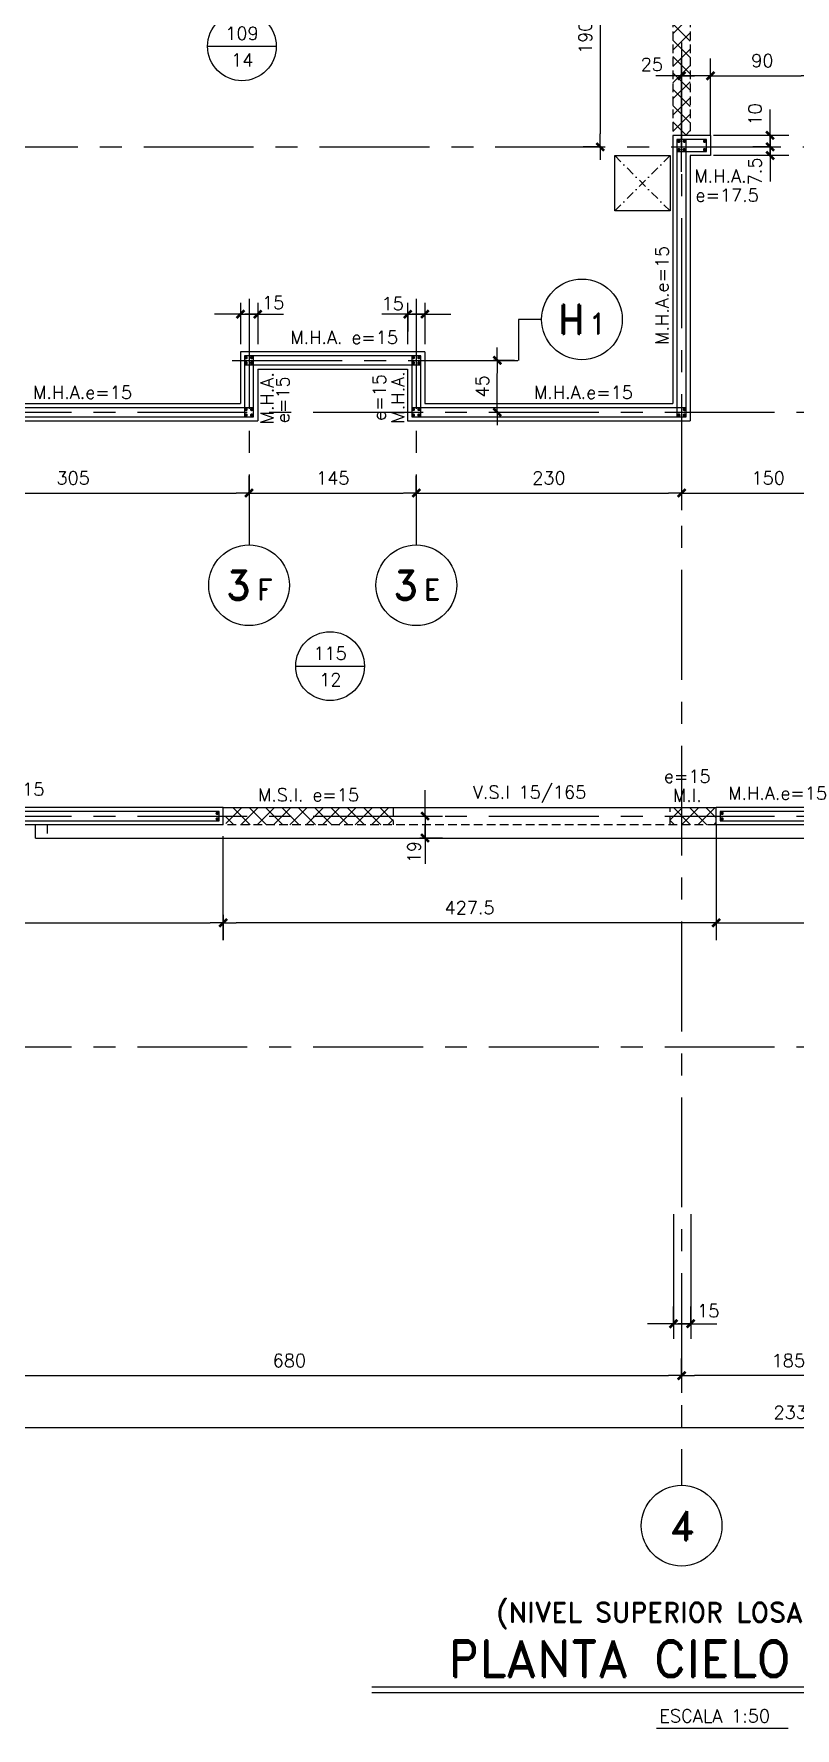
# Model space of a CAD drawing. Header units: millimetres. Extents: x -656851 to -651781, y 88238 to 91301.
# Drawn here: x -655346 to -654686, y 88238 to 89706 of the extents above; entities that cross this region are included whole.
import ezdxf
from ezdxf.enums import TextEntityAlignment as Align

# ---------------------------------------------------------------- set-up
doc = ezdxf.new("R2010")
doc.units = ezdxf.units.MM
doc.header["$LTSCALE"] = 30
for name, pattern in [('CENTER', [50.8, 31.75, -6.35, 6.35, -6.35]), ('DASHDOT', [1, 0.5, -0.25, 0, -0.25]), ('DASHED', [0.75, 0.5, -0.25]), ('HIDDEN', [0.375, 0.25, -0.125])]:
    doc.linetypes.add(name, pattern=pattern)
for name, color, linetype in [('A-LINEA 015', 6, 'Continuous'), ('BORDE DE LOSAS', 3, 'Continuous'), ('COTAS', 5, 'Continuous'), ('COTAS1', 2, 'Continuous'), ('Cotas2', 1, 'Continuous'), ('EJES', 1, 'CENTER'), ('HATCH2', 1, 'HIDDEN'), ('MALLA', 1, 'Continuous'), ('MUROS', 5, 'Continuous'), ('SEGMENTOS1', 2, 'DASHED'), ('TEXTOS1', 9, 'Continuous'), ('textos2', 2, 'Continuous'), ('VANOS', 8, 'DASHDOT'), ('VIGAS', 3, 'Continuous')]:
    doc.layers.add(name, color=color, linetype=linetype)
doc.styles.add('ROMAND', font='romand')
doc.styles.add('ROMANS', font='romans')
doc.styles.add('SIETE50', font='ROMAND.SHX', dxfattribs={"height": 31.5})
doc.dimstyles.new('ING-50', dxfattribs={"dimscale": 5, "dimtxt": 2.25, "dimasz": 2.25, "dimexe": 3, "dimexo": 0, "dimgap": 1.5, "dimtad": 1, "dimdec": 1, "dimzin": 12, "dimdsep": 46, "dimtxsty": 'ROMANS', "dimblk1": 'TICK1', "dimblk2": 'TICK1', "dimsah": 1, "dimcen": 0.09, "dimclrd": 2, "dimclre": 1, "dimclrt": 3, "dimadec": 1, "dimazin": 3, "dimtfac": 1, "dimtdec": 1, "dimtix": 1, "dimtmove": 2, "dimatfit": 3, "dimfxl": 3, "dimtolj": 1, "dimtzin": 12, "dimarcsym": 0})
pattern_1 = [(45, (0, 0), (-7.07106781, 7.07106781), []), (135, (0, 0), (-7.07106781, -7.07106781), [])]

# ---------------------------------------------------------------- blocks, each defined once
blk = doc.blocks.new('EJE-1')
at = {"color": 3, "linetype": 'Continuous'}
blk.add_circle((0, 0), 35, dxfattribs=at)
at = {"color": 5, "linetype": 'Continuous', "style": 'ROMAND'}
blk.add_attdef('0', text='', height=25, dxfattribs=at).set_placement((0.2, 0), align=Align.MIDDLE)
blk = doc.blocks.new('TICK1')
at = {"color": 2}
for points in [[(0, 0), (-1, 0)], [(0, 0), (1, 0)]]:
    blk.add_lwpolyline(points, dxfattribs=at)
at = {"color": 2, "const_width": 0.2}
blk.add_lwpolyline([(-0.3, -0.3), (0.3, 0.3)], dxfattribs=at)
blk = doc.blocks.new('*D30')
at = {"layer": 'COTAS', "color": 1, "lineweight": -2}
for p, q in [((-654791.8, 88588.3), (-654791.8, 88603.3)), ((-654776.8, 88588.3), (-654776.8, 88603.3))]:
    blk.add_line(p, q, dxfattribs=at)
at = {"layer": 'COTAS', "color": 2, "lineweight": -2}
for p, q in [((-654803.1, 88588.3), (-654814.3, 88588.3)), ((-654791.8, 88588.3), (-654776.8, 88588.3)), ((-654765.6, 88588.3), (-654754.3, 88588.3))]:
    blk.add_line(p, q, dxfattribs=at)
at = {"layer": 'Defpoints', "color": 0}
for p in [(-654791.8, 88588.3), (-654776.8, 88588.3), (-654776.8, 88588.3)]:
    blk.add_point(p, dxfattribs=at)
at = {"layer": 'COTAS', "color": 2, "lineweight": -2, "xscale": 11.25, "yscale": 11.25, "zscale": 11.25}
blk.add_blockref('TICK1', (-654791.8, 88588.3), dxfattribs=at)
at = {"layer": 'COTAS', "color": 2, "lineweight": -2, "xscale": 11.25, "yscale": 11.25, "zscale": 11.25, "rotation": 180}
blk.add_blockref('TICK1', (-654776.8, 88588.3), dxfattribs=at)
at = {"layer": 'COTAS', "color": 3, "insert": (-654761.6, 88599.5), "char_height": 11.25, "attachment_point": 5, "style": 'ROMANS'}
blk.add_mtext('\\A1;15', dxfattribs=at)
blk = doc.blocks.new('*D27')
at = {"layer": 'COTAS', "color": 1, "lineweight": -2}
for p, q in [((-655844.7, 88498.3), (-655844.7, 88513.3)), ((-653512.2, 88498.3), (-653512.2, 88513.3))]:
    blk.add_line(p, q, dxfattribs=at)
at = {"layer": 'COTAS', "color": 2, "lineweight": -2}
blk.add_line((-655833.5, 88498.3), (-653523.5, 88498.3), dxfattribs=at)
at = {"layer": 'Defpoints', "color": 0}
for p in [(-655844.7, 88498.3), (-653512.2, 88498.3), (-653512.2, 88498.3)]:
    blk.add_point(p, dxfattribs=at)
at = {"layer": 'COTAS', "color": 2, "lineweight": -2, "xscale": 11.25, "yscale": 11.25, "zscale": 11.25, "rotation": 180}
blk.add_blockref('TICK1', (-655844.7, 88498.3), dxfattribs=at)
at = {"layer": 'COTAS', "color": 2, "lineweight": -2, "xscale": 11.25, "yscale": 11.25, "zscale": 11.25}
blk.add_blockref('TICK1', (-653512.2, 88498.3), dxfattribs=at)
at = {"layer": 'COTAS', "color": 3, "insert": (-654678.5, 88511.4), "char_height": 11.25, "attachment_point": 5, "style": 'ROMANS'}
blk.add_mtext('\\A1;2332.5', dxfattribs=at)
blk = doc.blocks.new('*D8')
at = {"layer": 'COTAS', "color": 1, "lineweight": -2}
for p, q in [((-654855.2, 89798.3), (-654870.2, 89798.3)), ((-654855.2, 89608.3), (-654870.2, 89608.3))]:
    blk.add_line(p, q, dxfattribs=at)
at = {"layer": 'COTAS', "color": 2, "lineweight": -2}
blk.add_line((-654855.2, 89787), (-654855.2, 89619.5), dxfattribs=at)
at = {"layer": 'Defpoints', "color": 0}
for p in [(-654855.2, 89798.3), (-654855.2, 89608.3), (-654855.2, 89608.3)]:
    blk.add_point(p, dxfattribs=at)
at = {"layer": 'COTAS', "color": 2, "lineweight": -2, "xscale": 11.25, "yscale": 11.25, "zscale": 11.25}
for p, rotation in [((-654855.2, 89798.3), 90), ((-654855.2, 89608.3), 270)]:
    blk.add_blockref('TICK1', p, dxfattribs=dict(at, rotation=rotation))
at = {"layer": 'COTAS', "color": 3, "insert": (-654868.3, 89703.3), "char_height": 11.25, "attachment_point": 5, "rotation": 90, "style": 'ROMANS'}
blk.add_mtext('\\A1;190', dxfattribs=at)
blk = doc.blocks.new('*D73')
at = {"layer": 'COTAS', "color": 1, "lineweight": -2}
for p, q in [((-654599.7, 88543.3), (-654599.7, 88558.3)), ((-654784.7, 88543.3), (-654784.7, 88528.3))]:
    blk.add_line(p, q, dxfattribs=at)
at = {"layer": 'COTAS', "color": 2, "lineweight": -2}
blk.add_line((-654611, 88543.3), (-654773.5, 88543.3), dxfattribs=at)
at = {"layer": 'Defpoints', "color": 0}
for p in [(-654784.7, 88543.3), (-654784.7, 88543.3), (-654599.7, 88543.3)]:
    blk.add_point(p, dxfattribs=at)
at = {"layer": 'COTAS', "color": 2, "lineweight": -2, "xscale": 11.25, "yscale": 11.25, "zscale": 11.25, "rotation": 180}
blk.add_blockref('TICK1', (-654784.7, 88543.3), dxfattribs=at)
at = {"layer": 'COTAS', "color": 2, "lineweight": -2, "xscale": 11.25, "yscale": 11.25, "zscale": 11.25}
blk.add_blockref('TICK1', (-654599.7, 88543.3), dxfattribs=at)
at = {"layer": 'COTAS', "color": 3, "insert": (-654692.2, 88556.4), "char_height": 11.25, "attachment_point": 5, "style": 'ROMANS'}
blk.add_mtext('\\A1;185', dxfattribs=at)
blk = doc.blocks.new('*D74')
at = {"layer": 'COTAS', "color": 1, "lineweight": -2}
for p, q in [((-654784.7, 89586.8), (-654784.7, 89684.9)), ((-654759.7, 89618.3), (-654759.7, 89684.9))]:
    blk.add_line(p, q, dxfattribs=at)
at = {"layer": 'COTAS', "color": 2, "lineweight": -2}
for p, q in [((-654796, 89669.9), (-654807.2, 89669.9)), ((-654759.7, 89669.9), (-654784.7, 89669.9)), ((-654748.5, 89669.9), (-654737.2, 89669.9))]:
    blk.add_line(p, q, dxfattribs=at)
at = {"layer": 'Defpoints', "color": 0}
for p in [(-654784.7, 89669.9), (-654759.7, 89618.3), (-654784.7, 89586.8)]:
    blk.add_point(p, dxfattribs=at)
at = {"layer": 'COTAS', "color": 2, "lineweight": -2, "xscale": 11.25, "yscale": 11.25, "zscale": 11.25}
blk.add_blockref('TICK1', (-654784.7, 89669.9), dxfattribs=at)
at = {"layer": 'COTAS', "color": 2, "lineweight": -2, "xscale": 11.25, "yscale": 11.25, "zscale": 11.25, "rotation": 180}
blk.add_blockref('TICK1', (-654759.7, 89669.9), dxfattribs=at)
at = {"layer": 'COTAS', "color": 3, "insert": (-654810.5, 89679.7), "char_height": 11.25, "attachment_point": 5, "style": 'ROMANS'}
blk.add_mtext('\\A1;25', dxfattribs=at)
blk = doc.blocks.new('*D75')
at = {"layer": 'COTAS', "color": 1, "lineweight": -2}
for p, q in [((-654759.7, 89618.3), (-654759.7, 89684.9)), ((-654669.7, 89618.3), (-654669.7, 89684.9))]:
    blk.add_line(p, q, dxfattribs=at)
at = {"layer": 'COTAS', "color": 2, "lineweight": -2}
blk.add_line((-654748.5, 89669.9), (-654681, 89669.9), dxfattribs=at)
at = {"layer": 'Defpoints', "color": 0}
for p in [(-654669.7, 89669.9), (-654759.7, 89618.3), (-654669.7, 89618.3)]:
    blk.add_point(p, dxfattribs=at)
at = {"layer": 'COTAS', "color": 2, "lineweight": -2, "xscale": 11.25, "yscale": 11.25, "zscale": 11.25, "rotation": 180}
blk.add_blockref('TICK1', (-654759.7, 89669.9), dxfattribs=at)
at = {"layer": 'COTAS', "color": 2, "lineweight": -2, "xscale": 11.25, "yscale": 11.25, "zscale": 11.25}
blk.add_blockref('TICK1', (-654669.7, 89669.9), dxfattribs=at)
at = {"layer": 'COTAS', "color": 3, "insert": (-654714.7, 89683), "char_height": 11.25, "attachment_point": 5, "style": 'ROMANS'}
blk.add_mtext('\\A1;90', dxfattribs=at)
blk = doc.blocks.new('*D78')
at = {"layer": 'COTAS', "color": 1, "lineweight": -2}
for p, q in [((-654634.7, 89368.3), (-654634.7, 89293.3)), ((-654784.7, 89330.8), (-654784.7, 89293.3))]:
    blk.add_line(p, q, dxfattribs=at)
at = {"layer": 'COTAS', "color": 2, "lineweight": -2}
blk.add_line((-654773.5, 89308.3), (-654646, 89308.3), dxfattribs=at)
at = {"layer": 'Defpoints', "color": 0}
for p in [(-654634.7, 89368.3), (-654784.7, 89330.8), (-654634.7, 89308.3)]:
    blk.add_point(p, dxfattribs=at)
at = {"layer": 'COTAS', "color": 2, "lineweight": -2, "xscale": 11.25, "yscale": 11.25, "zscale": 11.25, "rotation": 180}
blk.add_blockref('TICK1', (-654784.7, 89308.3), dxfattribs=at)
at = {"layer": 'COTAS', "color": 2, "lineweight": -2, "xscale": 11.25, "yscale": 11.25, "zscale": 11.25}
blk.add_blockref('TICK1', (-654634.7, 89308.3), dxfattribs=at)
at = {"layer": 'COTAS', "color": 3, "insert": (-654709.7, 89321.4), "char_height": 11.25, "attachment_point": 5, "style": 'ROMANS'}
blk.add_mtext('\\A1;150', dxfattribs=at)
blk = doc.blocks.new('*D79')
at = {"layer": 'COTAS', "color": 1, "lineweight": -2}
for p, q in [((-654754.7, 89020.8), (-654754.7, 88920.8)), ((-654574.7, 89017), (-654574.7, 88920.8))]:
    blk.add_line(p, q, dxfattribs=at)
at = {"layer": 'COTAS', "color": 2, "lineweight": -2}
blk.add_line((-654743.5, 88935.8), (-654586, 88935.8), dxfattribs=at)
at = {"layer": 'Defpoints', "color": 0}
for p in [(-654754.7, 89020.8), (-654574.7, 89017), (-654574.7, 88935.8)]:
    blk.add_point(p, dxfattribs=at)
at = {"layer": 'COTAS', "color": 2, "lineweight": -2, "xscale": 11.25, "yscale": 11.25, "zscale": 11.25, "rotation": 180}
blk.add_blockref('TICK1', (-654754.7, 88935.8), dxfattribs=at)
at = {"layer": 'COTAS', "color": 2, "lineweight": -2, "xscale": 11.25, "yscale": 11.25, "zscale": 11.25}
blk.add_blockref('TICK1', (-654574.7, 88935.8), dxfattribs=at)
at = {"layer": 'COTAS', "color": 3, "insert": (-654664.7, 88948.9), "char_height": 11.25, "attachment_point": 5, "style": 'ROMANS'}
blk.add_mtext('\\A1;180', dxfattribs=at)
blk = doc.blocks.new('*D81')
at = {"layer": 'COTAS', "color": 1, "lineweight": -2}
for p, q in [((-655674.7, 88942.8), (-655674.7, 88920.8)), ((-655182.2, 88942.8), (-655182.2, 88920.8))]:
    blk.add_line(p, q, dxfattribs=at)
at = {"layer": 'COTAS', "color": 2, "lineweight": -2}
blk.add_line((-655663.5, 88935.8), (-655193.5, 88935.8), dxfattribs=at)
at = {"layer": 'Defpoints', "color": 0}
for p in [(-655674.7, 88942.8), (-655182.2, 88942.8), (-655182.2, 88935.8)]:
    blk.add_point(p, dxfattribs=at)
at = {"layer": 'COTAS', "color": 2, "lineweight": -2, "xscale": 11.25, "yscale": 11.25, "zscale": 11.25, "rotation": 180}
blk.add_blockref('TICK1', (-655674.7, 88935.8), dxfattribs=at)
at = {"layer": 'COTAS', "color": 2, "lineweight": -2, "xscale": 11.25, "yscale": 11.25, "zscale": 11.25}
blk.add_blockref('TICK1', (-655182.2, 88935.8), dxfattribs=at)
at = {"layer": 'COTAS', "color": 3, "insert": (-655428.5, 88948.9), "char_height": 11.25, "attachment_point": 5, "style": 'ROMANS'}
blk.add_mtext('\\A1;492.5', dxfattribs=at)
blk = doc.blocks.new('*D103')
at = {"layer": 'COTAS', "color": 2, "lineweight": -2}
for p, q in [((-654708, 89619.5), (-654708, 89630.8)), ((-654708, 89608.3), (-654708, 89600.8)), ((-654708, 89589.5), (-654708, 89578.3))]:
    blk.add_line(p, q, dxfattribs=at)
at = {"layer": 'COTAS', "color": 1, "lineweight": -2}
for p, q in [((-654708, 89608.3), (-654723, 89608.3)), ((-654708, 89600.8), (-654723, 89600.8))]:
    blk.add_line(p, q, dxfattribs=at)
at = {"layer": 'Defpoints', "color": 0}
for p in [(-654708, 89608.3), (-654708, 89600.8), (-654708, 89600.8)]:
    blk.add_point(p, dxfattribs=at)
at = {"layer": 'COTAS', "color": 2, "lineweight": -2, "xscale": 11.25, "yscale": 11.25, "zscale": 11.25}
for p, rotation in [((-654708, 89608.3), 270), ((-654708, 89600.8), 90)]:
    blk.add_blockref('TICK1', p, dxfattribs=dict(at, rotation=rotation))
at = {"layer": 'COTAS', "color": 3, "insert": (-654721.1, 89587.1), "char_height": 11.25, "attachment_point": 5, "rotation": 90, "style": 'ROMANS'}
blk.add_mtext('\\A1;7.5', dxfattribs=at)
blk = doc.blocks.new('*D104')
at = {"layer": 'COTAS', "color": 2, "lineweight": -2}
for p, q in [((-654708, 89629.5), (-654708, 89640.8)), ((-654708, 89618.3), (-654708, 89608.3)), ((-654708, 89597), (-654708, 89585.8))]:
    blk.add_line(p, q, dxfattribs=at)
at = {"layer": 'COTAS', "color": 1, "lineweight": -2}
for p, q in [((-654708, 89618.3), (-654723, 89618.3)), ((-654708, 89608.3), (-654723, 89608.3))]:
    blk.add_line(p, q, dxfattribs=at)
at = {"layer": 'Defpoints', "color": 0}
for p in [(-654708, 89618.3), (-654708, 89608.3), (-654708, 89608.3)]:
    blk.add_point(p, dxfattribs=at)
at = {"layer": 'COTAS', "color": 2, "lineweight": -2, "xscale": 11.25, "yscale": 11.25, "zscale": 11.25}
for p, rotation in [((-654708, 89618.3), 270), ((-654708, 89608.3), 90)]:
    blk.add_blockref('TICK1', p, dxfattribs=dict(at, rotation=rotation))
at = {"layer": 'COTAS', "color": 3, "insert": (-654721.1, 89636.4), "char_height": 11.25, "attachment_point": 5, "rotation": 90, "style": 'ROMANS'}
blk.add_mtext('\\A1;10', dxfattribs=at)
blk = doc.blocks.new('*D110')
at = {"layer": 'COTAS', "color": 1, "lineweight": -2}
for p, q in [((-654754.7, 89020.8), (-654754.7, 88920.8)), ((-655182.2, 88942.8), (-655182.2, 88920.8))]:
    blk.add_line(p, q, dxfattribs=at)
at = {"layer": 'COTAS', "color": 2, "lineweight": -2}
blk.add_line((-654766, 88935.8), (-655171, 88935.8), dxfattribs=at)
at = {"layer": 'Defpoints', "color": 0}
for p in [(-654754.7, 89020.8), (-655182.2, 88942.8), (-655182.2, 88935.8)]:
    blk.add_point(p, dxfattribs=at)
at = {"layer": 'COTAS', "color": 2, "lineweight": -2, "xscale": 11.25, "yscale": 11.25, "zscale": 11.25, "rotation": 180}
blk.add_blockref('TICK1', (-655182.2, 88935.8), dxfattribs=at)
at = {"layer": 'COTAS', "color": 2, "lineweight": -2, "xscale": 11.25, "yscale": 11.25, "zscale": 11.25}
blk.add_blockref('TICK1', (-654754.7, 88935.8), dxfattribs=at)
at = {"layer": 'COTAS', "color": 3, "insert": (-654968.5, 88948.9), "char_height": 11.25, "attachment_point": 5, "style": 'ROMANS'}
blk.add_mtext('\\A1;427.5', dxfattribs=at)
blk = doc.blocks.new('losa-ne')
at = {"color": 5, "linetype": 'Continuous'}
blk.add_line((-29.8, 0), (29.7, 0), dxfattribs=at)
at = {"color": 3, "linetype": 'Continuous'}
blk.add_circle((0, 0), 29.8, dxfattribs=at)
at = {"color": 3, "linetype": 'Continuous', "style": 'ROMANS'}
for tag, p in [('N%%DL', (0, 5.6)), ('ESP', (0.2, -17.4))]:
    blk.add_attdef(tag, text='', height=11.2, dxfattribs=at).set_placement(p, align=Align.CENTER)
blk = doc.blocks.new('*D205')
at = {"layer": 'COTAS', "color": 1, "lineweight": -2}
for p, q in [((-654784.7, 88543.3), (-654784.7, 88558.3)), ((-655464.7, 88543.3), (-655464.7, 88528.3))]:
    blk.add_line(p, q, dxfattribs=at)
at = {"layer": 'COTAS', "color": 2, "lineweight": -2}
blk.add_line((-655453.5, 88543.3), (-654796, 88543.3), dxfattribs=at)
at = {"layer": 'Defpoints', "color": 0}
for p in [(-655464.7, 88543.3), (-654784.7, 88543.3), (-654784.7, 88543.3)]:
    blk.add_point(p, dxfattribs=at)
at = {"layer": 'COTAS', "color": 2, "lineweight": -2, "xscale": 11.25, "yscale": 11.25, "zscale": 11.25, "rotation": 180}
blk.add_blockref('TICK1', (-655464.7, 88543.3), dxfattribs=at)
at = {"layer": 'COTAS', "color": 2, "lineweight": -2, "xscale": 11.25, "yscale": 11.25, "zscale": 11.25}
blk.add_blockref('TICK1', (-654784.7, 88543.3), dxfattribs=at)
at = {"layer": 'COTAS', "color": 3, "insert": (-655124.7, 88556.4), "char_height": 11.25, "attachment_point": 5, "style": 'ROMANS'}
blk.add_mtext('\\A1;680', dxfattribs=at)
blk = doc.blocks.new('*D221')
at = {"layer": 'COTAS1', "color": 2, "lineweight": -2}
for p, q in [((-655007.1, 89039.5), (-655007.1, 89050.8)), ((-655007.1, 89028.3), (-655007.1, 89009.3)), ((-655007.1, 88998), (-655007.1, 88986.8))]:
    blk.add_line(p, q, dxfattribs=at)
at = {"layer": 'COTAS1', "color": 1, "lineweight": -2}
for p, q in [((-655011.6, 89028.3), (-654992.1, 89028.3)), ((-655011.6, 89009.3), (-654992.1, 89009.3))]:
    blk.add_line(p, q, dxfattribs=at)
at = {"layer": 'Defpoints', "color": 0}
for p in [(-655011.6, 89028.3), (-655011.6, 89009.3), (-655007.1, 89009.3)]:
    blk.add_point(p, dxfattribs=at)
at = {"layer": 'COTAS1', "color": 2, "lineweight": -2, "xscale": 11.25, "yscale": 11.25, "zscale": 11.25}
for p, rotation in [((-655007.1, 89028.3), 270), ((-655007.1, 89009.3), 90)]:
    blk.add_blockref('TICK1', p, dxfattribs=dict(at, rotation=rotation))
at = {"layer": 'COTAS1', "color": 3, "insert": (-655016.7, 88997), "char_height": 11.25, "attachment_point": 5, "rotation": 90, "style": 'ROMANS'}
blk.add_mtext('\\A1;19', dxfattribs=at)
blk = doc.blocks.new('*D259')
at = {"layer": 'COTAS', "color": 1, "lineweight": -2}
for p, q in [((-654948, 89423.3), (-654929.5, 89423.3)), ((-654947.8, 89378.3), (-654929.5, 89378.3))]:
    blk.add_line(p, q, dxfattribs=at)
at = {"layer": 'COTAS', "color": 2, "lineweight": -2}
blk.add_line((-654944.5, 89389.5), (-654944.5, 89412), dxfattribs=at)
at = {"layer": 'Defpoints', "color": 0}
for p in [(-654948, 89423.3), (-654944.5, 89423.3), (-654947.8, 89378.3)]:
    blk.add_point(p, dxfattribs=at)
at = {"layer": 'COTAS', "color": 2, "lineweight": -2, "xscale": 11.25, "yscale": 11.25, "zscale": 11.25}
for p, rotation in [((-654944.5, 89423.3), 90), ((-654944.5, 89378.3), 270)]:
    blk.add_blockref('TICK1', p, dxfattribs=dict(at, rotation=rotation))
at = {"layer": 'COTAS', "color": 3, "insert": (-654957.6, 89400.8), "char_height": 11.25, "attachment_point": 5, "rotation": 90, "style": 'ROMANS'}
blk.add_mtext('\\A1;45', dxfattribs=at)
blk = doc.blocks.new('eje-3')
at = {"color": 3, "linetype": 'Continuous'}
blk.add_circle((0, 0), 35, dxfattribs=at)
at = {"color": 5, "linetype": 'Continuous', "style": 'ROMAND'}
for height, p in [(25, (-9.2, 0)), (18, (13.7, -3.6))]:
    blk.add_attdef('0', text='', height=height, dxfattribs=at).set_placement(p, align=Align.MIDDLE)
blk = doc.blocks.new('*D252')
at = {"layer": 'COTAS', "color": 1, "lineweight": -2}
for p, q in [((-655159.7, 89308.3), (-655159.7, 89323.3)), ((-655014.7, 89308.3), (-655014.7, 89293.3))]:
    blk.add_line(p, q, dxfattribs=at)
at = {"layer": 'COTAS', "color": 2, "lineweight": -2}
blk.add_line((-655148.5, 89308.3), (-655026, 89308.3), dxfattribs=at)
at = {"layer": 'Defpoints', "color": 0}
for p in [(-655159.7, 89308.3), (-655014.7, 89308.3), (-655014.7, 89308.3)]:
    blk.add_point(p, dxfattribs=at)
at = {"layer": 'COTAS', "color": 2, "lineweight": -2, "xscale": 11.25, "yscale": 11.25, "zscale": 11.25, "rotation": 180}
blk.add_blockref('TICK1', (-655159.7, 89308.3), dxfattribs=at)
at = {"layer": 'COTAS', "color": 2, "lineweight": -2, "xscale": 11.25, "yscale": 11.25, "zscale": 11.25}
blk.add_blockref('TICK1', (-655014.7, 89308.3), dxfattribs=at)
at = {"layer": 'COTAS', "color": 3, "insert": (-655087.2, 89321.4), "char_height": 11.25, "attachment_point": 5, "style": 'ROMANS'}
blk.add_mtext('\\A1;145', dxfattribs=at)
blk = doc.blocks.new('*D253')
at = {"layer": 'COTAS', "color": 2, "lineweight": -2}
for p, q in [((-655033.5, 89463.3), (-655044.7, 89463.3)), ((-655022.2, 89463.3), (-655007.2, 89463.3)), ((-654996, 89463.3), (-654984.7, 89463.3))]:
    blk.add_line(p, q, dxfattribs=at)
at = {"layer": 'COTAS', "color": 1, "lineweight": -2}
for p, q in [((-655022.2, 89463.3), (-655022.2, 89448.3)), ((-655007.2, 89463.3), (-655007.2, 89448.3))]:
    blk.add_line(p, q, dxfattribs=at)
at = {"layer": 'Defpoints', "color": 0}
for p in [(-655022.2, 89463.3), (-655007.2, 89463.3), (-655007.2, 89463.3)]:
    blk.add_point(p, dxfattribs=at)
at = {"layer": 'COTAS', "color": 2, "lineweight": -2, "xscale": 11.25, "yscale": 11.25, "zscale": 11.25}
blk.add_blockref('TICK1', (-655022.2, 89463.3), dxfattribs=at)
at = {"layer": 'COTAS', "color": 2, "lineweight": -2, "xscale": 11.25, "yscale": 11.25, "zscale": 11.25, "rotation": 180}
blk.add_blockref('TICK1', (-655007.2, 89463.3), dxfattribs=at)
at = {"layer": 'COTAS', "color": 3, "insert": (-655035.2, 89472.4), "char_height": 11.25, "attachment_point": 5, "style": 'ROMANS'}
blk.add_mtext('\\A1;15', dxfattribs=at)
blk = doc.blocks.new('*D254')
at = {"layer": 'COTAS', "color": 2, "lineweight": -2}
for p, q in [((-655178.5, 89463.3), (-655189.7, 89463.3)), ((-655167.2, 89463.3), (-655152.2, 89463.3)), ((-655141, 89463.3), (-655129.7, 89463.3))]:
    blk.add_line(p, q, dxfattribs=at)
at = {"layer": 'COTAS', "color": 1, "lineweight": -2}
for p, q in [((-655167.2, 89463.3), (-655167.2, 89448.3)), ((-655152.2, 89463.3), (-655152.2, 89448.3))]:
    blk.add_line(p, q, dxfattribs=at)
at = {"layer": 'Defpoints', "color": 0}
for p in [(-655167.2, 89463.3), (-655152.2, 89463.3), (-655152.2, 89463.3)]:
    blk.add_point(p, dxfattribs=at)
at = {"layer": 'COTAS', "color": 2, "lineweight": -2, "xscale": 11.25, "yscale": 11.25, "zscale": 11.25}
blk.add_blockref('TICK1', (-655167.2, 89463.3), dxfattribs=at)
at = {"layer": 'COTAS', "color": 2, "lineweight": -2, "xscale": 11.25, "yscale": 11.25, "zscale": 11.25, "rotation": 180}
blk.add_blockref('TICK1', (-655152.2, 89463.3), dxfattribs=at)
at = {"layer": 'COTAS', "color": 3, "insert": (-655138.8, 89473.4), "char_height": 11.25, "attachment_point": 5, "style": 'ROMANS'}
blk.add_mtext('\\A1;15', dxfattribs=at)
blk = doc.blocks.new('*D260')
at = {"layer": 'COTAS', "color": 1, "lineweight": -2}
for p, q in [((-655014.7, 89308.3), (-655014.7, 89323.3)), ((-654784.7, 89308.3), (-654784.7, 89293.3))]:
    blk.add_line(p, q, dxfattribs=at)
at = {"layer": 'COTAS', "color": 2, "lineweight": -2}
blk.add_line((-655003.5, 89308.3), (-654796, 89308.3), dxfattribs=at)
at = {"layer": 'Defpoints', "color": 0}
for p in [(-655014.7, 89308.3), (-654784.7, 89308.3), (-654784.7, 89308.3)]:
    blk.add_point(p, dxfattribs=at)
at = {"layer": 'COTAS', "color": 2, "lineweight": -2, "xscale": 11.25, "yscale": 11.25, "zscale": 11.25, "rotation": 180}
blk.add_blockref('TICK1', (-655014.7, 89308.3), dxfattribs=at)
at = {"layer": 'COTAS', "color": 2, "lineweight": -2, "xscale": 11.25, "yscale": 11.25, "zscale": 11.25}
blk.add_blockref('TICK1', (-654784.7, 89308.3), dxfattribs=at)
at = {"layer": 'COTAS', "color": 3, "insert": (-654899.7, 89321.4), "char_height": 11.25, "attachment_point": 5, "style": 'ROMANS'}
blk.add_mtext('\\A1;230', dxfattribs=at)
blk = doc.blocks.new('*D261')
at = {"layer": 'COTAS', "color": 1, "lineweight": -2}
for p, q in [((-655464.7, 89308.3), (-655464.7, 89323.3)), ((-655159.7, 89308.3), (-655159.7, 89293.3))]:
    blk.add_line(p, q, dxfattribs=at)
at = {"layer": 'COTAS', "color": 2, "lineweight": -2}
blk.add_line((-655453.5, 89308.3), (-655171, 89308.3), dxfattribs=at)
at = {"layer": 'Defpoints', "color": 0}
for p in [(-655464.7, 89308.3), (-655159.7, 89308.3), (-655159.7, 89308.3)]:
    blk.add_point(p, dxfattribs=at)
at = {"layer": 'COTAS', "color": 2, "lineweight": -2, "xscale": 11.25, "yscale": 11.25, "zscale": 11.25, "rotation": 180}
blk.add_blockref('TICK1', (-655464.7, 89308.3), dxfattribs=at)
at = {"layer": 'COTAS', "color": 2, "lineweight": -2, "xscale": 11.25, "yscale": 11.25, "zscale": 11.25}
blk.add_blockref('TICK1', (-655159.7, 89308.3), dxfattribs=at)
at = {"layer": 'COTAS', "color": 3, "insert": (-655312.2, 89321.4), "char_height": 11.25, "attachment_point": 5, "style": 'ROMANS'}
blk.add_mtext('\\A1;305', dxfattribs=at)

msp = doc.modelspace()

# ---------------------------------------------------------------- hatches: boundary and pattern name
at = {"layer": 'HATCH2'}
h = msp.add_hatch(dxfattribs=at)
h.set_pattern_fill('_USER', color=256, scale=10, angle=45, style=0, double=1, pattern_type=0)
h.set_pattern_definition(pattern_1)
h.paths.add_polyline_path([(-654784.715, 89798.253), (-654792.215, 89798.253), (-654792.215, 89618.253), (-654784.715, 89618.253)])
h.paths.add_polyline_path([(-654777.215, 89798.253), (-654784.715, 89798.253), (-654784.715, 89618.253), (-654777.215, 89618.253)])
h = msp.add_hatch(dxfattribs=at)
h.set_pattern_fill('_USER', color=256, scale=10, angle=45, style=0, double=1, pattern_type=0)
h.set_pattern_definition(pattern_1)
h.paths.add_polyline_path([(-655034.715, 89028.253), (-655179.715, 89028.253), (-655179.715, 89020.753), (-655034.715, 89020.753)])
h.paths.add_polyline_path([(-655034.715, 89035.753), (-655179.715, 89035.753), (-655179.715, 89028.253), (-655034.715, 89028.253)])
h = msp.add_hatch(dxfattribs=at)
h.set_pattern_fill('_USER', color=256, scale=10, angle=45, style=0, double=1, pattern_type=0)
h.set_pattern_definition(pattern_1)
h.paths.add_polyline_path([(-654784.715, 89035.753), (-654794.715, 89035.753), (-654794.715, 89028.253), (-654784.715, 89028.253)])
h.paths.add_polyline_path([(-654784.715, 89028.253), (-654794.715, 89028.253), (-654794.715, 89020.753), (-654784.715, 89020.753)])
h.paths.add_polyline_path([(-654754.715, 89028.253), (-654784.715, 89028.253), (-654784.715, 89020.753), (-654754.715, 89020.753)])
h.paths.add_polyline_path([(-654754.715, 89035.753), (-654784.715, 89035.753), (-654784.715, 89028.253), (-654754.715, 89028.253)])

# ---------------------------------------------------------------- linework, layer by layer
at = {"color": 6}
for p, q in [((-655053.365, 88273.579), (-654431.153, 88273.579)), ((-655053.365, 88268.579), (-654431.153, 88268.579))]:
    msp.add_line(p, q, dxfattribs=at)
at = {"color": 3}
msp.add_line((-654806.562, 88237.814), (-654692.467, 88237.814), dxfattribs=at)
at = {"layer": 'BORDE DE LOSAS', "ltscale": 0.2}
msp.add_lwpolyline([(-654842.715, 89600.753), (-654794.715, 89600.753), (-654794.715, 89552.753), (-654842.715, 89552.753)], close=True, dxfattribs=at)
at = {"layer": 'Cotas2'}
for p, q in [((-654691.652, 89618.253), (-654756.949, 89618.253)), ((-654691.652, 89600.753), (-654756.949, 89600.753)), ((-655167.215, 89473.239), (-655167.215, 89437.172)), ((-655152.215, 89473.239), (-655152.215, 89437.172)), ((-655022.215, 89473.239), (-655022.215, 89437.172)), ((-655007.215, 89473.239), (-655007.215, 89437.172)), ((-654791.84, 88683.253), (-654791.84, 88575.257)), ((-654776.84, 88683.253), (-654776.84, 88575.257))]:
    msp.add_line(p, q, dxfattribs=at)
at = {"layer": 'Cotas2', "ltscale": 0.5}
msp.add_line((-655182.215, 88920.753), (-655182.215, 89010.822), dxfattribs=at)
at = {"layer": 'EJES', "ltscale": 0.1}
for p, q in [((-654784.715, 91222.892), (-654784.715, 88448.253)), ((-656775.017, 89608.253), (-653133.516, 89608.253)), ((-655159.715, 89476.607), (-655159.715, 89263.345)), ((-655014.715, 89476.607), (-655014.715, 89263.345)), ((-654906.136, 89458.76), (-654926.136, 89458.76)), ((-654926.136, 89458.76), (-654926.136, 89423.253)), ((-655174.237, 89423.253), (-654926.136, 89423.253)), ((-656780.536, 89378.253), (-653139.035, 89378.253)), ((-656780.536, 89028.253), (-653137.403, 89028.253)), ((-656780.536, 88828.253), (-653137.403, 88828.253))]:
    msp.add_line(p, q, dxfattribs=at)
at = {"layer": 'MALLA', "ltscale": 0.5}
for p, q in [((-654763.215, 89614.753), (-654788.715, 89614.753)), ((-654788.715, 89614.753), (-654788.715, 89374.253)), ((-654788.715, 89604.253), (-654763.215, 89604.253)), ((-654780.715, 89374.253), (-654780.715, 89614.753)), ((-654763.215, 89604.253), (-654763.215, 89614.753)), ((-655163.715, 89427.253), (-655163.715, 89374.253)), ((-655010.715, 89427.253), (-655163.715, 89427.253)), ((-655155.715, 89374.253), (-655155.715, 89427.253)), ((-655018.715, 89427.253), (-655018.715, 89374.253)), ((-655010.715, 89374.253), (-655010.715, 89427.253)), ((-655163.715, 89419.253), (-655010.715, 89419.253)), ((-655155.715, 89382.253), (-656245.238, 89382.253)), ((-656245.238, 89374.253), (-655155.715, 89374.253)), ((-654780.715, 89382.253), (-655018.715, 89382.253)), ((-655018.715, 89374.253), (-654780.715, 89374.253)), ((-654788.715, 89374.253), (-654780.715, 89374.253)), ((-654780.715, 89374.253), (-654780.715, 89382.253)), ((-655185.715, 89032.253), (-655671.215, 89032.253)), ((-655185.715, 89024.253), (-655185.715, 89032.253)), ((-654751.215, 89032.253), (-654751.215, 89024.253)), ((-654578.215, 89032.253), (-654751.215, 89032.253)), ((-655671.215, 89024.253), (-655185.715, 89024.253)), ((-654751.215, 89024.253), (-654578.215, 89024.253))]:
    msp.add_line(p, q, dxfattribs=at)
at = {"layer": 'MALLA', "ltscale": 0.5, "const_width": 1.5}
for points in [[(-654787.874, 89613.162, 1), (-654786.374, 89613.162, 1)], [(-654787.874, 89613.162, 1), (-654786.374, 89613.162, 1)], [(-654787.874, 89605.844, 1), (-654786.374, 89605.844, 1)], [(-654783.228, 89605.844, 1), (-654781.728, 89605.844, 1)], [(-654783.056, 89613.162, 1), (-654781.556, 89613.162, 1)], [(-654765.556, 89613.162, 1), (-654764.056, 89613.162, 1)], [(-654765.556, 89605.844, 1), (-654764.056, 89605.844, 1)], [(-655163.044, 89425.669, 1), (-655161.544, 89425.669, 1)], [(-655158.179, 89425.669, 1), (-655156.679, 89425.669, 1)], [(-655018.044, 89425.669, 1), (-655016.544, 89425.669, 1)], [(-655013.179, 89425.669, 1), (-655011.679, 89425.669, 1)], [(-655163.044, 89420.997, 1), (-655161.544, 89420.997, 1)], [(-655158.179, 89420.997, 1), (-655156.679, 89420.997, 1)], [(-655018.044, 89420.997, 1), (-655016.544, 89420.997, 1)], [(-655013.179, 89420.997, 1), (-655011.679, 89420.997, 1)], [(-655163.044, 89380.72, 1), (-655161.544, 89380.72, 1)], [(-655163.044, 89375.812, 1), (-655161.544, 89375.812, 1)], [(-655158.179, 89380.72, 1), (-655156.679, 89380.72, 1)], [(-655158.179, 89375.812, 1), (-655156.679, 89375.812, 1)], [(-655018.044, 89380.776, 1), (-655016.544, 89380.776, 1)], [(-655018.044, 89375.864, 1), (-655016.544, 89375.864, 1)], [(-655013.179, 89380.776, 1), (-655011.679, 89380.776, 1)], [(-655013.179, 89375.864, 1), (-655011.679, 89375.864, 1)], [(-654787.874, 89375.844, 1), (-654786.374, 89375.844, 1)], [(-654783.056, 89380.662, 1), (-654781.556, 89380.662, 1)], [(-654783.056, 89375.844, 1), (-654781.556, 89375.844, 1)], [(-654783.056, 89375.844, 1), (-654781.556, 89375.844, 1)], [(-655188.056, 89030.662, 1), (-655186.556, 89030.662, 1)], [(-654750.374, 89030.662, 1), (-654748.874, 89030.662, 1)], [(-655188.056, 89025.844, 1), (-655186.556, 89025.844, 1)], [(-654750.374, 89025.844, 1), (-654748.874, 89025.844, 1)]]:
    msp.add_lwpolyline(points, format="xyb", close=True, dxfattribs=at)
at = {"layer": 'MUROS', "ltscale": 0.5}
for p, q in [((-654759.715, 89618.253), (-654792.215, 89618.253)), ((-654792.215, 89618.253), (-654792.215, 89385.753)), ((-654759.715, 89618.253), (-654759.715, 89600.753)), ((-654777.215, 89600.753), (-654777.215, 89370.753)), ((-655007.215, 89430.753), (-655167.215, 89430.753)), ((-655152.215, 89415.753), (-655022.215, 89415.753)), ((-656189.715, 89385.753), (-655167.215, 89385.753)), ((-655007.215, 89385.753), (-654792.215, 89385.753)), ((-656189.715, 89370.753), (-655152.215, 89370.753)), ((-655022.215, 89370.753), (-654777.215, 89370.753))]:
    msp.add_line(p, q, dxfattribs=at)
at = {"layer": 'MUROS'}
for p, q in [((-654759.715, 89600.753), (-654777.215, 89600.753)), ((-655167.215, 89430.753), (-655167.215, 89385.753)), ((-655007.215, 89430.753), (-655007.215, 89385.753)), ((-655152.215, 89415.753), (-655152.215, 89370.753)), ((-655022.215, 89415.753), (-655022.215, 89370.753)), ((-655182.215, 89035.753), (-655674.715, 89035.753)), ((-655182.215, 89020.753), (-655182.215, 89035.753)), ((-654754.715, 89020.753), (-654754.715, 89035.753)), ((-654574.715, 89035.753), (-654754.715, 89035.753)), ((-655182.215, 89020.753), (-655674.715, 89020.753)), ((-654574.715, 89020.753), (-654754.715, 89020.753))]:
    msp.add_line(p, q, dxfattribs=at)
at = {"layer": 'SEGMENTOS1', "ltscale": 0.5}
for p, q in [((-654792.215, 89798.253), (-654792.215, 89618.253)), ((-654777.215, 89798.253), (-654777.215, 89618.253)), ((-655034.715, 89035.753), (-655034.715, 89020.753)), ((-654794.715, 89020.753), (-654794.715, 89035.753)), ((-655334.715, 89020.753), (-655334.715, 89009.253)), ((-654754.715, 89020.753), (-655182.215, 89020.753))]:
    msp.add_line(p, q, dxfattribs=at)
at = {"layer": 'VANOS', "ltscale": 0.5}
for p, q in [((-654794.715, 89600.753), (-654842.715, 89552.753)), ((-654842.715, 89600.753), (-654794.715, 89552.753))]:
    msp.add_line(p, q, dxfattribs=at)
at = {"layer": 'VIGAS', "ltscale": 0.5}
for p, q in [((-655182.215, 89035.753), (-654754.715, 89035.753)), ((-655344.715, 89009.253), (-655344.715, 89020.753))]:
    msp.add_line(p, q, dxfattribs=at)
msp.add_lwpolyline([(-655344.715, 89009.253), (-654574.715, 89009.253), (-654574.715, 89020.753)], dxfattribs=at)

# ---------------------------------------------------------------- block references
at = {"layer": 'A-LINEA 015', "ltscale": 0.5}
ref = msp.add_blockref('eje-3', (-654871.136, 89458.76), dxfattribs=at)
ref.add_attrib('0', 'H', dxfattribs={"layer": '0', "color": 5, "linetype": 'Continuous', "height": 25, "style": 'ROMAND'}).set_placement((-654880.327, 89458.76), align=Align.MIDDLE)
ref.add_attrib('0', '1', dxfattribs={"layer": '0', "color": 5, "linetype": 'Continuous', "height": 18, "style": 'ROMAND'}).set_placement((-654857.45, 89455.178), align=Align.MIDDLE)
ref = msp.add_blockref('eje-3', (-655159.715, 89228.345), dxfattribs=at)
ref.add_attrib('0', '3', dxfattribs={"layer": '0', "color": 5, "linetype": 'Continuous', "height": 25, "style": 'ROMAND'}).set_placement((-655168.905, 89228.345), align=Align.MIDDLE)
ref.add_attrib('0', 'F', dxfattribs={"layer": '0', "color": 5, "linetype": 'Continuous', "height": 18, "style": 'ROMAND'}).set_placement((-655146.028, 89224.763), align=Align.MIDDLE)
ref = msp.add_blockref('eje-3', (-655014.715, 89228.345), dxfattribs=at)
ref.add_attrib('0', '3', dxfattribs={"layer": '0', "color": 5, "linetype": 'Continuous', "height": 25, "style": 'ROMAND'}).set_placement((-655023.905, 89228.345), align=Align.MIDDLE)
ref.add_attrib('0', 'E', dxfattribs={"layer": '0', "color": 5, "linetype": 'Continuous', "height": 18, "style": 'ROMAND'}).set_placement((-655001.028, 89224.763), align=Align.MIDDLE)
msp.add_blockref('EJE-1', (-654784.715, 88413.253), dxfattribs=at).add_auto_attribs({'0': '4'})
at = {"layer": 'TEXTOS1', "ltscale": 0.5}
for p, values in [((-655165.879, 89695.454), {'N%%DL': '109', 'ESP': '14'}), ((-655089.435, 89158.241), {'N%%DL': '115', 'ESP': '12'})]:
    msp.add_blockref('losa-ne', p, dxfattribs=at).add_auto_attribs(values)

# ---------------------------------------------------------------- texts
at = {"color": 6, "style": 'SIETE50'}
msp.add_text('PLANTA CIELO 1º PISO', height=31.5, dxfattribs=at).set_placement((-654748.091, 88282.161), align=Align.CENTER)
at = {"color": 3, "style": 'ROMANS'}
msp.add_text('ESCALA 1:50', height=11.25, dxfattribs=at).set_placement((-654803.963, 88242.767))
at = {"layer": 'TEXTOS1', "style": 'ROMANS'}
for s, p in [('M.H.A.', (-654751.05, 89577.414)), ('e=17.5', (-654745.246, 89560.823)), ('M.H.A. e=15', (-655077.247, 89437.532)), ('M.H.A.e=15', (-655304.085, 89389.883)), ('M.H.A.e=15', (-654869.826, 89389.883)), ('e=15', (-654779.816, 89057.167)), ('M.H.A.e=15', (-655380.043, 89045.982)), ('M.S.I. e=15', (-655108.18, 89041.072)), ('V.S.I 15/165', (-654916.497, 89043.388)), ('M.I.', (-654779.816, 89040.699)), ('M.H.A.e=15', (-654701.485, 89042.526))]:
    msp.add_text(s, height=11.25, dxfattribs=at).set_placement(p, align=Align.CENTER)
for s, p in [('M.H.A.e=15', (-654795.997, 89479.638)), ('M.H.A.', (-655025.111, 89391.145)), ('M.H.A.', (-655138.48, 89390.426)), ('e=15', (-655124.806, 89389.138)), ('e=15', (-655041.245, 89391.145))]:
    msp.add_text(s, height=11.25, rotation=90, dxfattribs=at).set_placement(p, align=Align.CENTER)
at = {"layer": 'textos2', "color": 3, "style": 'ROMAND'}
msp.add_text('(NIVEL SUPERIOR LOSA +2.84)', height=17, dxfattribs=at).set_placement((-654766.444, 88329.773), align=Align.CENTER)

# ---------------------------------------------------------------- dimensions: what is measured, and where the dimension line sits
at = {"layer": 'COTAS'}
for base, p1, p2, angle, picture, middle in [((-654855.184, 89608.253), (-654855.184, 89798.253), (-654855.184, 89608.253), 270, '*D8', (-654868.309, 89703.253)), ((-654944.468, 89423.253), (-654947.764, 89378.253), (-654947.954, 89423.253), 90, '*D259', (-654957.593, 89400.753)), ((-654634.715, 89308.253), (-654784.715, 89330.753), (-654634.715, 89368.253), 180, '*D78', (-654709.715, 89321.378)), ((-655182.215, 88935.753), (-654754.715, 89020.753), (-655182.215, 88942.844), 180, '*D110', (-654968.465, 88948.878)), ((-654574.715, 88935.753), (-654754.715, 89020.753), (-654574.715, 89017.012), 180, '*D79', (-654664.715, 88948.878)), ((-654784.715, 88543.253), (-654599.715, 88543.253), (-654784.715, 88543.253), 180, '*D73', (-654692.215, 88556.378))]:
    dim = msp.add_linear_dim(base=base, p1=p1, p2=p2, angle=angle, dimstyle='ING-50', dxfattribs=at)
    dim.commit()
    dim.dimension.update_dxf_attribs({"geometry": picture, "text_midpoint": middle})
for base, p1, p2, picture, middle in [((-654784.715, 89669.855), (-654759.715, 89618.253), (-654784.715, 89586.785), '*D74', (-654810.502, 89679.719)), ((-655152.215, 89463.287), (-655167.215, 89463.287), (-655152.215, 89463.287), '*D254', (-655138.806, 89473.4)), ((-655007.215, 89463.287), (-655022.215, 89463.287), (-655007.215, 89463.287), '*D253', (-655035.172, 89472.399)), ((-654776.84, 88588.253), (-654791.84, 88588.253), (-654776.84, 88588.253), '*D30', (-654761.635, 88599.506))]:
    dim = msp.add_linear_dim(base=base, p1=p1, p2=p2, dimstyle='ING-50', dxfattribs=at)
    dim.commit()
    dim.dimension.update_dxf_attribs({"geometry": picture, "text_midpoint": middle, "dimtype": 160})
for base, p1, p2, picture, middle in [((-654669.715, 89669.855), (-654759.715, 89618.253), (-654669.715, 89618.253), '*D75', (-654714.715, 89682.98)), ((-655159.715, 89308.253), (-655464.714, 89308.253), (-655159.715, 89308.253), '*D261', (-655312.214, 89321.378)), ((-655014.715, 89308.253), (-655159.715, 89308.253), (-655014.715, 89308.253), '*D252', (-655087.215, 89321.378)), ((-654784.715, 89308.253), (-655014.715, 89308.253), (-654784.715, 89308.253), '*D260', (-654899.715, 89321.378)), ((-655182.215, 88935.753), (-655674.715, 88942.844), (-655182.215, 88942.844), '*D81', (-655428.465, 88948.878)), ((-654784.715, 88543.253), (-655464.714, 88543.253), (-654784.715, 88543.253), '*D205', (-655124.714, 88556.378)), ((-653512.215, 88498.253), (-655844.715, 88498.253), (-653512.215, 88498.253), '*D27', (-654678.465, 88511.378))]:
    dim = msp.add_linear_dim(base=base, p1=p1, p2=p2, dimstyle='ING-50', dxfattribs=at)
    dim.commit()
    dim.dimension.update_dxf_attribs({"geometry": picture, "text_midpoint": middle})
for base, p1, p2, picture, middle in [((-654707.968, 89608.253), (-654707.968, 89618.253), (-654707.968, 89608.253), '*D104', (-654721.093, 89636.359)), ((-654707.968, 89600.753), (-654707.968, 89608.253), (-654707.968, 89600.753), '*D103', (-654721.093, 89587.118))]:
    dim = msp.add_linear_dim(base=base, p1=p1, p2=p2, angle=270, dimstyle='ING-50', dxfattribs=at)
    dim.commit()
    dim.dimension.update_dxf_attribs({"geometry": picture, "text_midpoint": middle, "dimtype": 160})
at = {"layer": 'COTAS1'}
dim = msp.add_linear_dim(base=(-655007.063, 89009.253), p1=(-655011.563, 89028.253), p2=(-655011.563, 89009.253), angle=270, dimstyle='ING-50', dxfattribs=at)
dim.commit()
dim.dimension.update_dxf_attribs({"geometry": '*D221', "text_midpoint": (-655016.702, 88997.003), "dimtype": 160})

doc.saveas('drawing.dxf')
